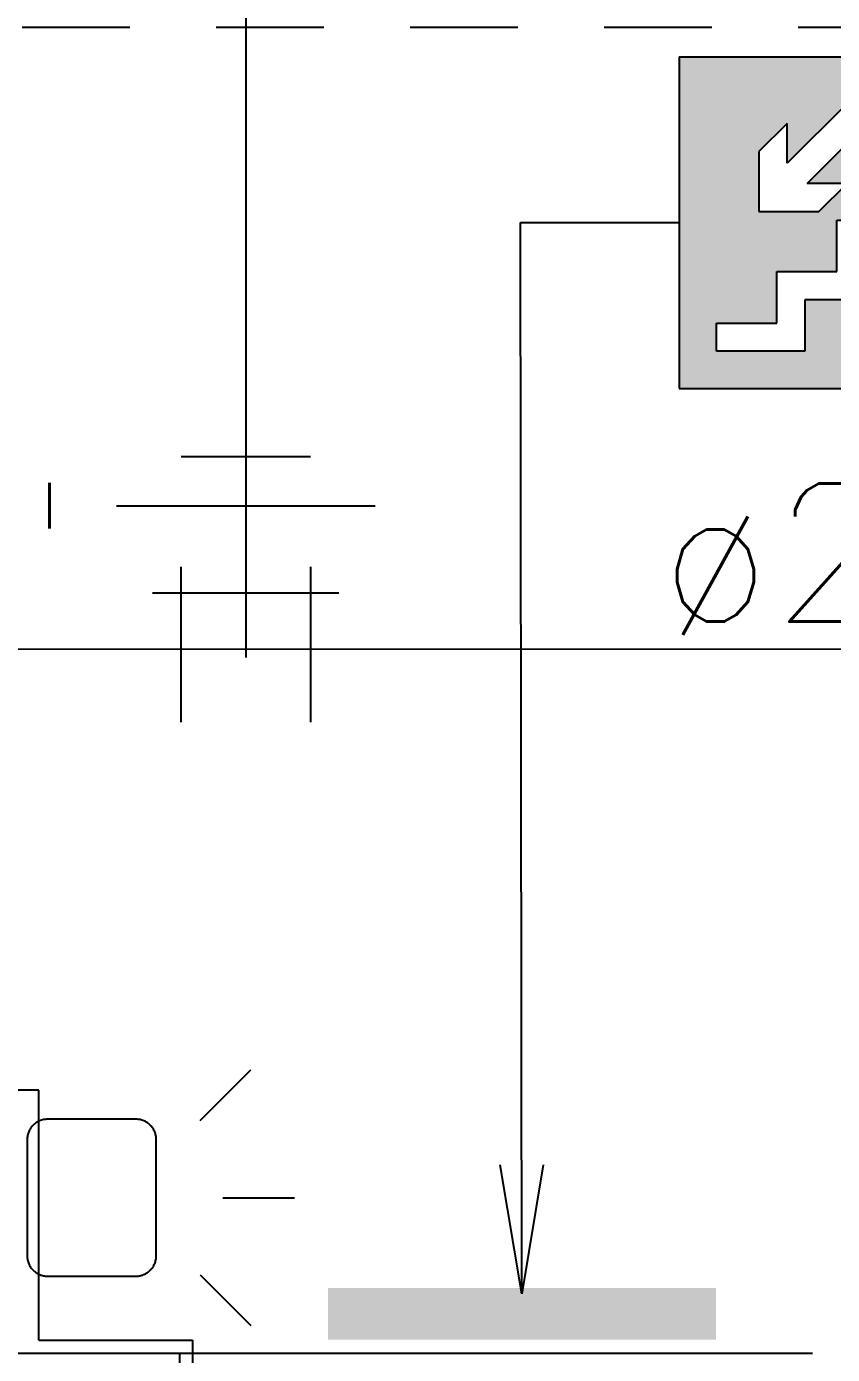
# Model space of a CAD drawing. Header units: millimetres. Extents: x 188.6 to 263.2, y 40.1 to 120.1.
# Drawn here: x 212.455 to 213.39, y 107.628 to 109.168 of the extents above; entities that cross this region are included whole.
import ezdxf

# ---------------------------------------------------------------- set-up
doc = ezdxf.new("R2010")
doc.units = ezdxf.units.MM
doc.linetypes.add('HIDDEN2', pattern=[0.1875, 0.125, -0.0625])
doc.linetypes.add('PHANTOM2', pattern=[1.25, 0.625, -0.125, 0.125, -0.125, 0.125, -0.125])
for name, color, linetype in [('ARQ', 8, 'Continuous'), ('ESTR-VIGAS', 11, 'HIDDEN2'), ('ESTRUTURA', 7, 'Continuous'), ('INC-ALARME', 96, 'PHANTOM2'), ('INC-HID-TEXTO', 7, 'Continuous'), ('INC-SINALIZAÇÃO', 88, 'Continuous'), ('INC-TEXTO', 7, 'Continuous'), ('SPK-CONEXAO', 10, 'Continuous'), ('SPK-TEXTO', 7, 'Continuous'), ('SPK-TUBO-TETO', 12, 'Continuous')]:
    doc.layers.add(name, color=color, linetype=linetype)
doc.styles.add('60-100', font='romans.shx', dxfattribs={"height": 0.16})
doc.styles.add('60-75', font='romans.shx', dxfattribs={"height": 0.12})
doc.dimstyles.new('SETAS75', dxfattribs={"dimtxt": 0.16, "dimasz": 0.15, "dimexe": 0.15, "dimexo": 0, "dimgap": 0.1, "dimtad": 1, "dimzin": 10, "dimdsep": 46, "dimtxsty": '60-100', "dimblk1": 'OPEN', "dimblk2": 'OPEN', "dimsah": 1, "dimcen": 0, "dimclrd": 244, "dimclre": 244, "dimclrt": 7, "dimadec": 0, "dimazin": 0, "dimtfac": 1, "dimtix": 1, "dimtmove": 2, "dimatfit": 3, "dimldrblk": 'OPEN', "dimfxl": 0.15, "dimtolj": 1, "dimtzin": 6, "dimarcsym": 0})

# ---------------------------------------------------------------- blocks, each defined once
blk = doc.blocks.new('A$C1BFF5DEF')
at = {"layer": 'ARQ', "color": 8}
for p, q in [((13.5803, -1.1198), (12.7837, -1.1199)), ((13.5803, -1.41), (13.5803, -1.1198)), ((13.5803, -1.41), (13.7586, -1.41)), ((13.7586, -1.41), (13.7586, -1.523)), ((7.795, -1.425), (13.7432, -1.425)), ((7.885, -1.425), (14.4778, -1.425)), ((13.7436, -1.425), (13.7436, -1.46))]:
    blk.add_line(p, q, dxfattribs=at)
blk = doc.blocks.new('T')
for p, q in [((-0.1, -0.1), (-0.1, 0.14)), ((0.1, 0.14), (0.1, -0.1)), ((-0.144, 0.1), (0.144, 0.1))]:
    blk.add_line(p, q)
blk = doc.blocks.new('RED')
for p, q in [((0, -0.2), (0, 0.2)), ((0.0766, -0.1), (0.0766, 0.1))]:
    blk.add_line(p, q)
blk = doc.blocks.new('AL')
for p, q in [((0, 0.1861), (0, 0.2416)), ((-0.0596, 0.1687), (-0.0988, 0.2079)), ((0.0596, 0.1687), (0.0988, 0.2079))]:
    blk.add_line(p, q)
blk.add_lwpolyline([(-0.0451, 0.0349), (0.0451, 0.0349, 0.414214), (0.0607, 0.0505), (0.0607, 0.1191, 0.414214), (0.0451, 0.1347), (-0.0451, 0.1347, 0.414214), (-0.0607, 0.1191), (-0.0607, 0.0505, 0.414214)], format="xyb", close=True)
blk = doc.blocks.new('_OPEN')
at = {"color": 0, "linetype": 'ByBlock'}
for p, q in [((-1, 0.167), (0, 0)), ((0, 0), (-1, -0.167)), ((0, 0), (-1, 0))]:
    blk.add_line(p, q, dxfattribs=at)
blk = doc.blocks.new('seta esc 1-125')
h = blk.add_hatch(color=119)
h.dxf.hatch_style = 1
h.paths.add_polyline_path([(0, 0.25), (-1, 0.25), (-1, -0.25), (0, -0.25)])
h.paths.add_polyline_path([(-0.6267, -0.1877), (-0.6497, -0.22), (-0.6802, -0.22), (-0.6572, -0.1877), (-0.695, -0.1877), (-0.718, -0.22), (-0.9154, -0.22), (-0.8924, -0.1877), (-0.8924, -0.1279), (-0.9481, -0.1279), (-0.9046, -0.0731), (-0.8924, -0.0731), (-0.8924, 0.22), (-0.6267, 0.22), (-0.6267, 0.0392), (-0.6912, 0.0392), (-0.6912, 0.1105), (-0.7519, 0.1384), (-0.8356, 0.1384), (-0.878, 0.0613), (-0.853, 0.0459), (-0.8183, 0.1066), (-0.7769, 0.1066), (-0.8337, -0.0003), (-0.8337, -0.0851), (-0.8988, -0.0851), (-0.9232, -0.1159), (-0.802, -0.1159), (-0.802, -0.0254), (-0.695, -0.1756), (-0.6572, -0.1756), (-0.7662, -0.0225), (-0.7269, 0.0594), (-0.7269, 0.0103), (-0.6267, 0.0103)], flags=16)
h.paths.add_polyline_path([(-0.3706, -0.0383), (-0.3706, 0.0394), (-0.4611, 0.0394), (-0.4611, 0.1171), (-0.5517, 0.1171), (-0.5517, 0.1594), (-0.4189, 0.1594), (-0.4189, 0.0817), (-0.3283, 0.0817), (-0.3283, 0.0039), (-0.2377, 0.0039), (-0.2377, -0.0738), (-0.1472, -0.0738), (-0.1472, -0.1515), (-0.0566, -0.1515), (-0.0566, -0.1938), (-0.1894, -0.1938), (-0.1894, -0.1161), (-0.28, -0.1161), (-0.28, -0.0383)], flags=16)
h.paths.add_polyline_path([(-0.2533, 0.0592), (-0.1931, 0.0592), (-0.2834, 0.1496), (-0.2533, 0.1797), (-0.1629, 0.0894), (-0.1629, 0.1496), (-0.1202, 0.107), (-0.1202, 0.0166), (-0.2107, 0.0166)], flags=16)
edge = h.paths.add_edge_path(flags=0)
edge.add_ellipse((-0.7079, 0.1643), major_axis=(0.0253, 0.0253), ratio=1, start_angle=0, end_angle=360, ccw=False)
h = blk.add_hatch(color=119)
h.dxf.hatch_style = 1
edge = h.paths.add_edge_path()
edge.add_ellipse((-0.7079, 0.1643), major_axis=(0.0253, 0.0253), ratio=1, start_angle=0, end_angle=360, ccw=False)
at = {"color": 119}
for p, q in [((0, 0.25), (-1, 0.25)), ((-1, -0.25), (-1, 0.25)), ((0, 0.25), (0, -0.25)), ((-0.8924, -0.0731), (-0.8924, 0.22)), ((-0.8924, 0.22), (-0.6267, 0.22)), ((-0.6267, 0.22), (-0.6267, 0.0392)), ((-0.2834, 0.1496), (-0.2533, 0.1797)), ((-0.2533, 0.1797), (-0.1629, 0.0894)), ((-0.4189, 0.1594), (-0.5517, 0.1594)), ((-0.5517, 0.1594), (-0.5517, 0.1171)), ((-0.4189, 0.0817), (-0.4189, 0.1594)), ((-0.1931, 0.0592), (-0.2834, 0.1496)), ((-0.1629, 0.1496), (-0.1202, 0.107)), ((-0.1629, 0.0894), (-0.1629, 0.1496)), ((-0.8356, 0.1384), (-0.878, 0.0613)), ((-0.7519, 0.1384), (-0.8356, 0.1384)), ((-0.6912, 0.1105), (-0.7519, 0.1384)), ((-0.853, 0.0459), (-0.8183, 0.1066)), ((-0.7769, 0.1066), (-0.8337, -0.0003)), ((-0.8183, 0.1066), (-0.7769, 0.1066)), ((-0.6912, 0.0392), (-0.6912, 0.1105)), ((-0.5517, 0.1171), (-0.4611, 0.1171)), ((-0.4611, 0.1171), (-0.4611, 0.0394)), ((-0.1202, 0.107), (-0.1202, 0.0166)), ((-0.3283, 0.0817), (-0.4189, 0.0817)), ((-0.3283, 0.0039), (-0.3283, 0.0817)), ((-0.878, 0.0613), (-0.853, 0.0459)), ((-0.7662, -0.0225), (-0.7269, 0.0594)), ((-0.7269, 0.0594), (-0.7269, 0.0103)), ((-0.2107, 0.0166), (-0.2533, 0.0592)), ((-0.2533, 0.0592), (-0.1931, 0.0592)), ((-0.6267, 0.0392), (-0.6912, 0.0392)), ((-0.4611, 0.0394), (-0.3706, 0.0394)), ((-0.3706, 0.0394), (-0.3706, -0.0383)), ((-0.7269, 0.0103), (-0.6267, 0.0103)), ((-0.6267, 0.0103), (-0.6267, -0.1877)), ((-0.2377, 0.0039), (-0.3283, 0.0039)), ((-0.2377, -0.0738), (-0.2377, 0.0039)), ((-0.1202, 0.0166), (-0.2107, 0.0166)), ((-0.8337, -0.0003), (-0.8337, -0.0851)), ((-0.802, -0.1159), (-0.802, -0.0254)), ((-0.802, -0.0254), (-0.695, -0.1756)), ((-0.6572, -0.1756), (-0.7662, -0.0225)), ((-0.3706, -0.0383), (-0.28, -0.0383)), ((-0.28, -0.0383), (-0.28, -0.1161)), ((-0.9481, -0.1279), (-0.9046, -0.0731)), ((-0.9046, -0.0731), (-0.8924, -0.0731)), ((-0.1472, -0.0738), (-0.2377, -0.0738)), ((-0.1472, -0.1515), (-0.1472, -0.0738)), ((-0.8988, -0.0851), (-0.9232, -0.1159)), ((-0.8337, -0.0851), (-0.8988, -0.0851)), ((-0.9232, -0.1159), (-0.802, -0.1159)), ((-0.28, -0.1161), (-0.1894, -0.1161)), ((-0.1894, -0.1161), (-0.1894, -0.1938)), ((-0.8924, -0.1279), (-0.9481, -0.1279)), ((-0.8924, -0.1877), (-0.8924, -0.1279)), ((-0.0566, -0.1515), (-0.1472, -0.1515)), ((-0.0566, -0.1938), (-0.0566, -0.1515)), ((-0.695, -0.1756), (-0.6572, -0.1756)), ((-0.9154, -0.22), (-0.8924, -0.1877)), ((-0.695, -0.1877), (-0.718, -0.22)), ((-0.6572, -0.1877), (-0.695, -0.1877)), ((-0.6802, -0.22), (-0.6572, -0.1877)), ((-0.6267, -0.1877), (-0.6497, -0.22)), ((-0.1894, -0.1938), (-0.0566, -0.1938)), ((-0.718, -0.22), (-0.9154, -0.22)), ((-0.6497, -0.22), (-0.6802, -0.22)), ((0, -0.25), (-1, -0.25))]:
    blk.add_line(p, q, dxfattribs=at)
at = {"color": 119, "extrusion": (0, 0, -1)}
blk.add_ellipse((-0.7079, 0.1643), major_axis=(0.0253, 0.0253), ratio=1, start_param=3.926991, end_param=10.210176, dxfattribs=at)
blk = doc.blocks.new('COBERTURA_29-09-2016')
at = {"layer": 'ESTR-VIGAS'}
blk.add_lwpolyline([(5.77, 1.54), (9.18, 1.54)], dxfattribs=at)
blk = doc.blocks.new('A$C0ECE51B6')
at = {"layer": 'INC-SINALIZAÇÃO', "color": 119}
blk.add_solid([(0.225, 0.06), (0.225, 0), (-0.225, 0.06), (-0.225, 0)], dxfattribs=at)

msp = doc.modelspace()

# ---------------------------------------------------------------- block references
at = {"layer": 'ARQ'}
msp.add_blockref('A$C1BFF5DEF', (198.8891, 109.0543), dxfattribs=at)

# ---------------------------------------------------------------- next in the draw order: linework, layer by layer
at = {"layer": 'SPK-TUBO-TETO'}
msp.add_line((212.7095, 109.735), (212.7095, 108.4365), dxfattribs=at)
msp.add_lwpolyline([(233.8896, 108.4366), (198.4825, 108.4525)], dxfattribs=at)

# ---------------------------------------------------------------- next in the draw order: block references
at = {"layer": 'ESTRUTURA'}
msp.add_blockref('COBERTURA_29-09-2016', (206.6802, 107.6277), dxfattribs=at)
at = {"layer": 'INC-ALARME', "xscale": 1.5, "yscale": 1.5, "zscale": 1.5, "rotation": 270}
msp.add_blockref('AL', (212.4036, 107.8096), dxfattribs=at)
at = {"layer": 'INC-SINALIZAÇÃO', "xscale": -0.7701705636672723, "yscale": 0.7701705636672723, "zscale": 0.7701705636672723}
msp.add_blockref('seta esc 1-125', (213.2121, 108.9409), dxfattribs=at)
at = {"layer": 'INC-SINALIZAÇÃO', "linetype": 'Continuous', "rotation": 180}
msp.add_blockref('A$C0ECE51B6', (213.0298, 107.705), dxfattribs=at)
at = {"layer": 'SPK-CONEXAO', "xscale": -0.75, "yscale": 0.75, "zscale": 0.75, "rotation": 270}
msp.add_blockref('RED', (212.7095, 108.6123), dxfattribs=at)
at = {"layer": 'SPK-CONEXAO', "xscale": 0.75, "yscale": 0.75, "zscale": 0.75}
msp.add_blockref('T', (212.7095, 108.4365), dxfattribs=at)

# ---------------------------------------------------------------- next in the draw order: texts
at = {"layer": 'SPK-TEXTO', "style": '60-75'}
for p in [(212.132, 108.4792), (213.1892, 108.4781)]:
    msp.add_text('ø2"', height=0.16, dxfattribs=at).set_placement(p)

# ---------------------------------------------------------------- next in the draw order: leaders
at = {"layer": 'INC-HID-TEXTO'}
msp.add_leader([(211.8921, 107.9491), (213.4966, 112.5272), (216.1154, 112.5272)], dimstyle='SETAS75', dxfattribs=at)
at = {"layer": 'INC-TEXTO'}
msp.add_leader([(213.0298, 107.6979), (213.0283, 108.9409), (213.2121, 108.9409)], dimstyle='SETAS75', override={"dimtxsty": '60-75'}, dxfattribs=at)

doc.saveas('drawing.dxf')
